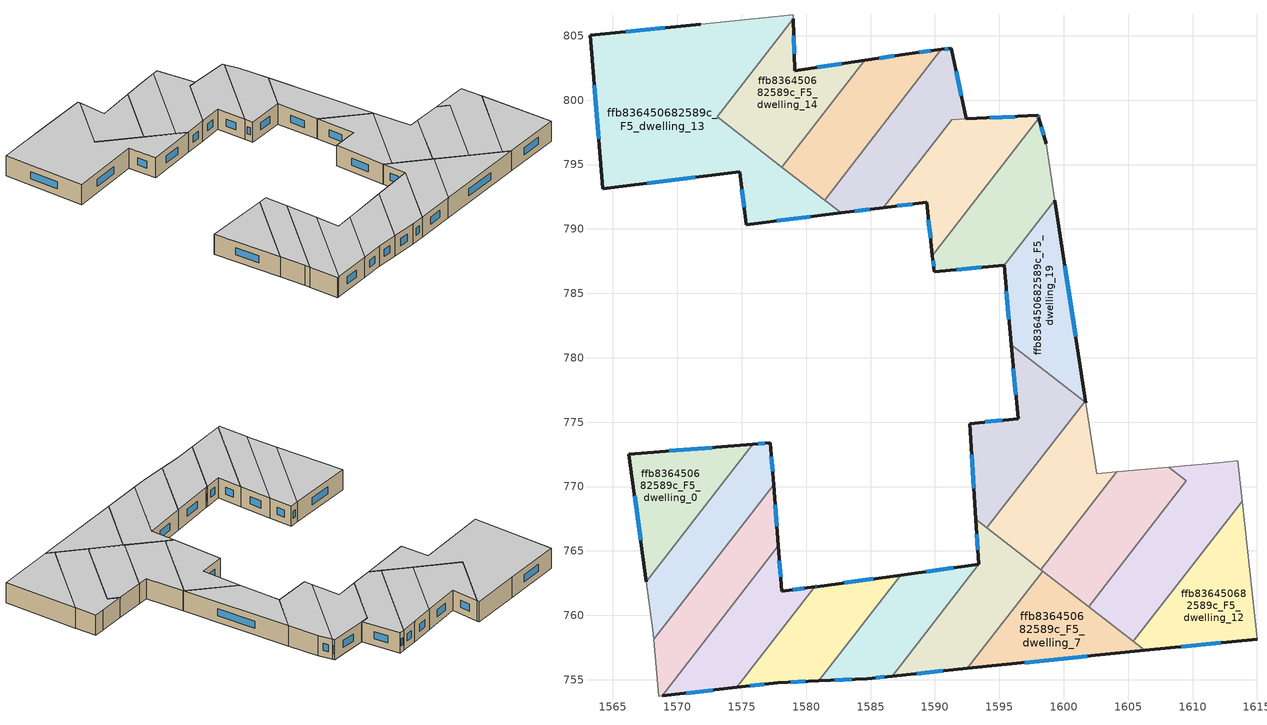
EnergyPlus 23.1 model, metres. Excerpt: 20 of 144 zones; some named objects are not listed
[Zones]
ffb836450682589c_F5_dwelling_0
 floor to ffb836450682589c_F4_dwelling_0 (EU_floor_Construction): 1575.86,773.28 1567.6,762.63 1566.24,772.52 z15
 wall outside (EU_wall_Construction): 1575.86,773.28 1566.24,772.52 1567.6,762.63 z15:18
 wall to ffb836450682589c_F5_dwelling_1 (EU_wall_Construction): 1567.6,762.63 1575.86,773.28 z15:18
 window (EU_Window_Construction): 1566.68,769.31 1567.16,765.85 / 1572.73,773.03 1569.37,772.77 z15.98:17.02
 ceiling to ffb836450682589c_F6_dwelling_0 (EU_floor_Construction): 1567.6,762.63 1575.86,773.28 1566.24,772.52 z18
ffb836450682589c_F5_dwelling_1
 floor to ffb836450682589c_F4_dwelling_1 (EU_floor_Construction): 1577.22,773.38 1577.48,770.12 1568.18,758.14 1568.11,758.88 1567.6,762.63 1575.86,773.28 z15
 wall outside (EU_wall_Construction): 1577.48,770.12 1577.22,773.38 1575.86,773.28 z15:18
 wall to ffb836450682589c_F5_dwelling_2 (EU_wall_Construction): 1568.18,758.14 1577.48,770.12 z15:18
 wall adiabatic (EU_wall_Construction): 1567.6,762.63 1568.11,758.88 1568.18,758.14 z15:18
 window (EU_Window_Construction): 1576.78,773.35 1576.3,773.31 / 1577.39,771.18 1577.31,772.32 z15.98:17.02
 ceiling to ffb836450682589c_F6_dwelling_1 (EU_floor_Construction): 1568.18,758.14 1577.48,770.12 1577.22,773.38 1575.86,773.28 1567.6,762.63 1568.11,758.88 z18
ffb836450682589c_F5_dwelling_10
 floor to ffb836450682589c_F4_dwelling_10 (EU_floor_Construction): 1609.53,770.44 1601.94,760.66 1598.23,763.54 1604.13,771.15 1608.15,771.51 z15
 wall to ffb836450682589c_F5_dwelling_9 (EU_wall_Construction): 1604.13,771.15 1598.23,763.54 z15:18
 wall adiabatic (EU_wall_Construction): 1608.15,771.51 1604.13,771.15 z15:18
 wall to ffb836450682589c_F5_dwelling_11 (EU_wall_Construction): 1601.94,760.66 1609.53,770.44 1608.15,771.51 z15:18
 wall to ffb836450682589c_F5_dwelling_7 (EU_wall_Construction): 1598.36,763.44 1601.94,760.66 z15:18
 wall to ffb836450682589c_F5_dwelling_6 (EU_wall_Construction): 1598.23,763.54 1598.36,763.44 z15:18
 ceiling to ffb836450682589c_F6_dwelling_10 (EU_floor_Construction): 1601.94,760.66 1609.53,770.44 1608.15,771.51 1604.13,771.15 1598.23,763.54 z18
ffb836450682589c_F5_dwelling_11
 floor to ffb836450682589c_F4_dwelling_11 (EU_floor_Construction): 1613.5,772 1613.84,768.88 1605.4,757.99 1601.94,760.66 1609.53,770.44 1608.15,771.51 1612.02,771.86 z15
 wall adiabatic (EU_wall_Construction): 1613.84,768.88 1613.5,772 1612.02,771.86 1608.15,771.51 z15:18
 wall to ffb836450682589c_F5_dwelling_12 (EU_wall_Construction): 1605.4,757.99 1613.84,768.87 z15:18
 wall to ffb836450682589c_F5_dwelling_7 (EU_wall_Construction): 1601.94,760.66 1605.4,757.99 z15:18
 ceiling to ffb836450682589c_F6_dwelling_11 (EU_floor_Construction): 1605.4,757.99 1613.84,768.88 1613.5,772 1612.02,771.86 1608.15,771.51 1609.53,770.44 1601.94,760.66 z18
ffb836450682589c_F5_dwelling_12
 floor to ffb836450682589c_F4_dwelling_12 (EU_floor_Construction): 1613.84,768.87 1615,758.16 1606.3,757.28 1605.4,757.99 z15
 wall outside (EU_wall_Construction): 1606.3,757.28 1615,758.16 z15:18
 wall adiabatic (EU_wall_Construction): 1615,758.16 1613.84,768.87 z15:18
 wall to ffb836450682589c_F5_dwelling_7 (EU_wall_Construction): 1605.4,757.98 1606.3,757.28 z15:18
 window (EU_Window_Construction): 1609.13,757.57 1612.17,757.88 z15.98:17.02
 ceiling to ffb836450682589c_F6_dwelling_12 (EU_floor_Construction): 1615,758.16 1613.84,768.87 1605.4,757.99 1606.3,757.28 z18
ffb836450682589c_F5_dwelling_13
 floor to ffb836450682589c_F4_dwelling_13 (EU_floor_Construction): 1578.99,806.62 1579,806.33 1573.09,798.71 1582.71,791.25 1575.34,790.34 1574.84,794.42 1564.2,793.12 1563.22,805.04 1571.81,805.89 z15
 wall outside (EU_wall_Construction): 1571.81,805.89 1563.22,805.04 1564.2,793.12 1574.84,794.42 1575.34,790.34 1582.71,791.25 z15:18
 wall adiabatic (EU_wall_Construction): 1579,806.33 1578.99,806.62 1571.81,805.89 z15:18
 wall to ffb836450682589c_F5_dwelling_14 (EU_wall_Construction): 1578.12,794.81 1573.09,798.71 1579,806.33 z15:18
 wall to ffb836450682589c_F5_dwelling_15 (EU_wall_Construction): 1581.43,792.24 1578.12,794.81 z15:18
 wall to ffb836450682589c_F5_dwelling_16 (EU_wall_Construction): 1582.71,791.25 1581.43,792.24 z15:18
 window (EU_Window_Construction): 1569.02,805.62 1566.02,805.32 / 1577.74,790.64 1580.32,790.95 / 1575.01,793.1 1575.18,791.67 / 1567.66,793.55 1571.38,794 / 1563.54,801.17 1563.89,797 z15.98:17.02
 ceiling to ffb836450682589c_F6_dwelling_13 (EU_floor_Construction): 1582.71,791.25 1573.09,798.71 1579,806.33 1578.99,806.62 1571.81,805.89 1563.22,805.04 1564.2,793.12 1574.84,794.42 1575.34,790.34 z18
ffb836450682589c_F5_dwelling_14
 floor to ffb836450682589c_F4_dwelling_14 (EU_floor_Construction): 1584.55,803.09 1578.12,794.81 1573.09,798.71 1579,806.33 1579.1,802.28 z15
 wall outside (EU_wall_Construction): 1584.55,803.09 1579.1,802.28 1579,806.33 z15:18
 wall to ffb836450682589c_F5_dwelling_15 (EU_wall_Construction): 1578.12,794.81 1584.55,803.09 z15:18
 window (EU_Window_Construction): 1582.78,802.83 1580.88,802.55 / 1579.07,803.6 1579.03,805.01 z15.98:17.02
 ceiling to ffb836450682589c_F6_dwelling_14 (EU_floor_Construction): 1578.12,794.81 1584.55,803.09 1579.1,802.28 1579,806.33 1573.09,798.71 z18
ffb836450682589c_F5_dwelling_15
 floor to ffb836450682589c_F4_dwelling_15 (EU_floor_Construction): 1590.5,803.93 1581.43,792.24 1578.12,794.81 1584.55,803.09 1587.96,803.6 z15
 wall outside (EU_wall_Construction): 1590.5,803.93 1587.96,803.6 1584.55,803.09 z15:18
 wall to ffb836450682589c_F5_dwelling_16 (EU_wall_Construction): 1581.43,792.24 1590.5,803.93 z15:18
 window (EU_Window_Construction): 1589.67,803.82 1588.79,803.71 / 1586.85,803.44 1585.66,803.26 z15.98:17.02
 ceiling to ffb836450682589c_F6_dwelling_15 (EU_floor_Construction): 1581.43,792.24 1590.5,803.93 1587.96,803.6 1584.55,803.09 1578.12,794.81 z18
ffb836450682589c_F5_dwelling_16
 floor to ffb836450682589c_F4_dwelling_16 (EU_floor_Construction): 1591.28,804.03 1592.41,798.54 1591.29,798.49 1585.99,791.65 1582.71,791.25 1581.43,792.24 1590.5,803.93 z15
 wall outside (EU_wall_Construction): 1592.41,798.54 1591.28,804.03 1590.5,803.93 / 1582.71,791.25 1585.99,791.65 z15:18
 wall to ffb836450682589c_F5_dwelling_17 (EU_wall_Construction): 1585.99,791.65 1591.29,798.49 1592.41,798.54 z15:18
 window (EU_Window_Construction): 1592.05,800.33 1591.65,802.25 / 1583.78,791.38 1584.92,791.52 / 1591.03,804 1590.75,803.96 z15.98:17.02
 ceiling to ffb836450682589c_F6_dwelling_16 (EU_floor_Construction): 1585.99,791.65 1591.29,798.49 1592.41,798.54 1591.28,804.03 1590.5,803.93 1581.43,792.24 1582.71,791.25 z18
ffb836450682589c_F5_dwelling_17
 floor to ffb836450682589c_F4_dwelling_17 (EU_floor_Construction): 1598.01,798.81 1598.08,798.59 1589.81,787.93 1589.35,792.06 1585.99,791.65 1591.29,798.49 z15
 wall outside (EU_wall_Construction): 1585.99,791.65 1589.35,792.06 1589.81,787.93 / 1598.08,798.59 1598.01,798.81 1592.42,798.54 z15:18
 wall to ffb836450682589c_F5_dwelling_18 (EU_wall_Construction): 1589.81,787.93 1598.08,798.59 z15:18
 window (EU_Window_Construction): 1589.5,790.72 1589.66,789.27 / 1587.08,791.78 1588.26,791.93 / 1596.19,798.73 1594.24,798.63 / 1598.06,798.66 1598.03,798.74 z15.98:17.02
 ceiling to ffb836450682589c_F6_dwelling_17 (EU_floor_Construction): 1589.81,787.93 1598.08,798.59 1598.01,798.81 1591.29,798.49 1585.99,791.65 1589.35,792.06 z18
ffb836450682589c_F5_dwelling_18
 floor to ffb836450682589c_F4_dwelling_18 (EU_floor_Construction): 1598.08,798.59 1598.63,796.62 1599.3,792.24 1595.36,787.16 1589.94,786.68 1589.81,787.93 z15
 wall outside (EU_wall_Construction): 1598.63,796.62 1598.08,798.59 / 1589.81,787.93 1589.94,786.68 1595.36,787.16 z15:18
 wall adiabatic (EU_wall_Construction): 1599.3,792.24 1598.63,796.62 z15:18
 wall to ffb836450682589c_F5_dwelling_19 (EU_wall_Construction): 1595.36,787.16 1599.3,792.24 z15:18
 window (EU_Window_Construction): 1598.45,797.26 1598.26,797.95 / 1591.71,786.84 1593.6,787.01 / 1589.85,787.52 1589.9,787.09 z15.98:17.02
 ceiling to ffb836450682589c_F6_dwelling_18 (EU_floor_Construction): 1595.36,787.16 1599.3,792.24 1598.63,796.62 1598.08,798.59 1589.81,787.93 1589.94,786.68 z18
ffb836450682589c_F5_dwelling_19
 floor to ffb836450682589c_F4_dwelling_19 (EU_floor_Construction): 1599.3,792.24 1601.71,776.51 1595.93,780.99 1595.36,787.16 z15
 wall outside (EU_wall_Construction): 1601.71,776.51 1599.3,792.24 / 1595.36,787.16 1595.93,780.99 z15:18
 wall to ffb836450682589c_F5_dwelling_8 (EU_wall_Construction): 1595.93,780.99 1601.63,776.57 z15:18
 wall to ffb836450682589c_F5_dwelling_9 (EU_wall_Construction): 1601.63,776.57 1601.71,776.51 z15:18
 window (EU_Window_Construction): 1600.93,781.62 1600.09,787.12 / 1595.55,785.16 1595.75,783 z15.98:17.02
 ceiling to ffb836450682589c_F6_dwelling_19 (EU_floor_Construction): 1601.71,776.51 1599.3,792.24 1595.36,787.16 1595.93,780.99 z18
ffb836450682589c_F5_dwelling_2
 floor to ffb836450682589c_F4_dwelling_2 (EU_floor_Construction): 1577.48,770.12 1577.84,765.39 1568.82,753.76 1568.57,753.73 1568.18,758.14 z15
 wall outside (EU_wall_Construction): 1577.84,765.39 1577.48,770.12 z15:18
 wall adiabatic (EU_wall_Construction): 1568.18,758.14 1568.57,753.73 1568.82,753.76 z15:18
 wall to ffb836450682589c_F5_dwelling_3 (EU_wall_Construction): 1568.82,753.76 1577.84,765.39 z15:18
 window (EU_Window_Construction): 1577.72,766.93 1577.59,768.59 z15.98:17.02
 ceiling to ffb836450682589c_F6_dwelling_2 (EU_floor_Construction): 1568.82,753.76 1577.84,765.39 1577.48,770.12 1568.18,758.14 1568.57,753.73 z18
ffb836450682589c_F5_dwelling_3
 floor to ffb836450682589c_F4_dwelling_3 (EU_floor_Construction): 1577.84,765.39 1578.11,761.87 1580.69,762.22 1574.63,754.42 1568.82,753.76 z15
 wall outside (EU_wall_Construction): 1580.69,762.22 1578.11,761.87 1577.84,765.39 / 1568.82,753.76 1574.63,754.42 z15:18
 wall to ffb836450682589c_F5_dwelling_4 (EU_wall_Construction): 1574.63,754.42 1580.69,762.22 z15:18
 window (EU_Window_Construction): 1578.03,763.02 1577.93,764.25 / 1579.85,762.11 1578.95,761.99 / 1570.71,753.97 1572.74,754.2 z15.98:17.02
 ceiling to ffb836450682589c_F6_dwelling_3 (EU_floor_Construction): 1574.63,754.42 1580.69,762.22 1578.11,761.87 1577.84,765.39 1568.82,753.76 z18
ffb836450682589c_F5_dwelling_4
 floor to ffb836450682589c_F4_dwelling_4 (EU_floor_Construction): 1587.34,763.13 1580.97,754.92 1577.78,754.78 1574.63,754.42 1580.69,762.22 1580.83,762.24 z15
 wall outside (EU_wall_Construction): 1587.34,763.13 1580.83,762.24 1580.69,762.22 / 1574.63,754.42 1577.78,754.78 1580.97,754.92 z15:18
 wall to ffb836450682589c_F5_dwelling_5 (EU_wall_Construction): 1580.97,754.92 1587.34,763.13 z15:18
 window (EU_Window_Construction): 1580.78,762.24 1580.73,762.23 / 1585.22,762.84 1582.95,762.53 / 1578.82,754.82 1579.94,754.87 / 1575.66,754.53 1576.76,754.66 z15.98:17.02
 ceiling to ffb836450682589c_F6_dwelling_4 (EU_floor_Construction): 1580.97,754.92 1587.34,763.13 1580.83,762.24 1580.69,762.22 1574.63,754.42 1577.78,754.78 z18
ffb836450682589c_F5_dwelling_5
 floor to ffb836450682589c_F4_dwelling_5 (EU_floor_Construction): 1593.41,763.95 1586.69,755.29 1584.76,755.09 1580.97,754.92 1587.34,763.13 z15
 wall outside (EU_wall_Construction): 1580.97,754.92 1584.76,755.09 1586.69,755.29 / 1593.41,763.95 1587.34,763.13 z15:18
 wall to ffb836450682589c_F5_dwelling_6 (EU_wall_Construction): 1586.69,755.29 1593.41,763.95 z15:18
 window (EU_Window_Construction): 1585.39,755.16 1586.07,755.23 / 1582.21,754.98 1583.53,755.04 / 1591.44,763.69 1589.32,763.4 z15.98:17.02
 ceiling to ffb836450682589c_F6_dwelling_5 (EU_floor_Construction): 1586.69,755.29 1593.41,763.95 1587.34,763.13 1580.97,754.92 1584.76,755.09 z18
ffb836450682589c_F5_dwelling_6
 floor to ffb836450682589c_F4_dwelling_6 (EU_floor_Construction): 1598.36,763.44 1592.49,755.88 1586.69,755.29 1593.41,763.95 1593.18,767.46 z15
 wall outside (EU_wall_Construction): 1593.18,767.46 1593.41,763.95 / 1586.69,755.29 1592.49,755.88 z15:18
 wall to ffb836450682589c_F5_dwelling_7 (EU_wall_Construction): 1592.49,755.88 1598.36,763.44 z15:18
 wall to ffb836450682589c_F5_dwelling_9 (EU_wall_Construction): 1598.23,763.54 1594.04,766.79 z15:18
 wall to ffb836450682589c_F5_dwelling_8 (EU_wall_Construction): 1594.04,766.79 1593.18,767.46 z15:18
 window (EU_Window_Construction): 1593.26,766.32 1593.34,765.09 / 1588.58,755.48 1590.61,755.69 z15.98:17.02
 ceiling to ffb836450682589c_F6_dwelling_6 (EU_floor_Construction): 1592.49,755.88 1598.36,763.44 1593.18,767.46 1593.41,763.95 1586.69,755.29 z18
ffb836450682589c_F5_dwelling_7
 floor to ffb836450682589c_F4_dwelling_7 (EU_floor_Construction): 1606.3,757.28 1592.49,755.88 1598.36,763.44 z15
 wall outside (EU_wall_Construction): 1592.49,755.88 1606.3,757.28 z15:18
 window (EU_Window_Construction): 1596.98,756.33 1601.81,756.83 z15.98:17.02
 ceiling to ffb836450682589c_F6_dwelling_7 (EU_floor_Construction): 1606.3,757.28 1598.36,763.44 1592.49,755.88 z18
ffb836450682589c_F5_dwelling_8
 floor to ffb836450682589c_F4_dwelling_8 (EU_floor_Construction): 1601.63,776.57 1594.04,766.79 1593.18,767.46 1592.69,774.89 1596.45,775.28 1595.93,780.99 z15
 wall outside (EU_wall_Construction): 1595.93,780.99 1596.45,775.28 1592.69,774.89 1593.18,767.46 z15:18
 wall to ffb836450682589c_F5_dwelling_9 (EU_wall_Construction): 1594.04,766.79 1601.63,776.57 z15:18
 window (EU_Window_Construction): 1592.85,772.48 1593.02,769.88 / 1595.23,775.16 1593.92,775.02 / 1596.1,779.14 1596.28,777.14 z15.98:17.02
 ceiling to ffb836450682589c_F6_dwelling_8 (EU_floor_Construction): 1594.04,766.79 1601.63,776.57 1595.93,780.99 1596.45,775.28 1592.69,774.89 1593.18,767.46 z18
ffb836450682589c_F5_dwelling_9
 floor to ffb836450682589c_F4_dwelling_9 (EU_floor_Construction): 1601.71,776.51 1602.55,771 1604.13,771.15 1598.23,763.54 1594.04,766.79 1601.63,776.57 z15
 wall adiabatic (EU_wall_Construction): 1604.13,771.15 1602.55,771 1601.71,776.51 z15:18
 ceiling to ffb836450682589c_F6_dwelling_9 (EU_floor_Construction): 1598.23,763.54 1604.13,771.15 1602.55,771 1601.71,776.51 1601.63,776.57 1594.04,766.79 z18
[Building]
EU S2 Campaign: North Axis=0; Terrain=City; Solar Distribution=FullExterior
[Site:Location]
Bologna: Latitude=44.5; Longitude=11.25; Time Zone=1; Elevation=37
[SizingPeriod:WeatherFileDays]
AnnualSizingPeriod: Begin Month=1; Begin Day of Month=1; End Month=12; End Day of Month=31; Day of Week for Start Day=Monday; Use Weather File Daylight Saving Period=No; Use Weather File Rain and Snow Indicators=No
[MATERIAL]
EU_InternalMass_Material: Roughness=MediumRough; Thickness=0.1; Conductivity=1; Density=1800; Specific Heat=900; Thermal Absorptance=0.9; Solar Absorptance=0.7; Visible Absorptance=0.7
[MATERIAL:NOMASS] Roughness=MediumRough; Thermal Absorptance=0.9; Solar Absorptance=0.7; Visible Absorptance=0.7
Name | Thermal Resistance
EU_wall_NoMass | 0.905828
EU_floor_NoMass | 0.67114
[WINDOWMATERIAL:SIMPLEGLAZINGSYSTEM]
EU_Window_SimpleGlazing: UFactor=4.52486; Solar Heat Gain Coefficient=0.85; Visible Transmittance=0.85
[CONSTRUCTION]
EU_wall_Construction: EU_wall_NoMass
EU_floor_Construction: EU_floor_NoMass
EU_Window_Construction: EU_Window_SimpleGlazing
EU_InternalMass_Construction: EU_InternalMass_Material
[ZONE] Type=1; Multiplier=1; Ceiling Height=autocalculate; Floor Area=autocalculate; Part of Total Floor Area=Yes
Name | Volume
ffb836450682589c_F5_dwelling_0 | 144.316
ffb836450682589c_F5_dwelling_1 | 144.327
ffb836450682589c_F5_dwelling_10 | 162.198
ffb836450682589c_F5_dwelling_11 | 200.366
ffb836450682589c_F5_dwelling_12 | 165.053
ffb836450682589c_F5_dwelling_13 | 502.5
ffb836450682589c_F5_dwelling_14 | 159.073
ffb836450682589c_F5_dwelling_15 | 159.052
ffb836450682589c_F5_dwelling_16 | 160.929
ffb836450682589c_F5_dwelling_17 | 157.214
ffb836450682589c_F5_dwelling_18 | 157.042
ffb836450682589c_F5_dwelling_19 | 161.043
ffb836450682589c_F5_dwelling_2 | 144.694
ffb836450682589c_F5_dwelling_3 | 140.954
ffb836450682589c_F5_dwelling_4 | 141.899
ffb836450682589c_F5_dwelling_5 | 138.124
ffb836450682589c_F5_dwelling_6 | 155.904
ffb836450682589c_F5_dwelling_7 | 144.306
ffb836450682589c_F5_dwelling_8 | 162.213
ffb836450682589c_F5_dwelling_9 | 162.219
[INTERNALMASS] Construction=EU_InternalMass_Construction
Name | Zone or ZoneList | Surface Area
ffb836450682589c_F5_dwelling_0_EU_InternalMass | ffb836450682589c_F5_dwelling_0 | 48.1052
ffb836450682589c_F5_dwelling_1_EU_InternalMass | ffb836450682589c_F5_dwelling_1 | 48.1088
ffb836450682589c_F5_dwelling_2_EU_InternalMass | ffb836450682589c_F5_dwelling_2 | 48.2346
ffb836450682589c_F5_dwelling_3_EU_InternalMass | ffb836450682589c_F5_dwelling_3 | 46.9844
ffb836450682589c_F5_dwelling_4_EU_InternalMass | ffb836450682589c_F5_dwelling_4 | 47.3015
ffb836450682589c_F5_dwelling_5_EU_InternalMass | ffb836450682589c_F5_dwelling_5 | 46.0358
ffb836450682589c_F5_dwelling_6_EU_InternalMass | ffb836450682589c_F5_dwelling_6 | 51.9673
ffb836450682589c_F5_dwelling_7_EU_InternalMass | ffb836450682589c_F5_dwelling_7 | 48.1022
ffb836450682589c_F5_dwelling_8_EU_InternalMass | ffb836450682589c_F5_dwelling_8 | 54.0716
ffb836450682589c_F5_dwelling_9_EU_InternalMass | ffb836450682589c_F5_dwelling_9 | 54.073
ffb836450682589c_F5_dwelling_10_EU_InternalMass | ffb836450682589c_F5_dwelling_10 | 54.0661
ffb836450682589c_F5_dwelling_11_EU_InternalMass | ffb836450682589c_F5_dwelling_11 | 66.8147
ffb836450682589c_F5_dwelling_12_EU_InternalMass | ffb836450682589c_F5_dwelling_12 | 55.0205
ffb836450682589c_F5_dwelling_13_EU_InternalMass | ffb836450682589c_F5_dwelling_13 | 167.503
ffb836450682589c_F5_dwelling_14_EU_InternalMass | ffb836450682589c_F5_dwelling_14 | 53.0238
ffb836450682589c_F5_dwelling_15_EU_InternalMass | ffb836450682589c_F5_dwelling_15 | 53.0172
ffb836450682589c_F5_dwelling_16_EU_InternalMass | ffb836450682589c_F5_dwelling_16 | 53.644
ffb836450682589c_F5_dwelling_17_EU_InternalMass | ffb836450682589c_F5_dwelling_17 | 52.4031
ffb836450682589c_F5_dwelling_18_EU_InternalMass | ffb836450682589c_F5_dwelling_18 | 52.3512
ffb836450682589c_F5_dwelling_19_EU_InternalMass | ffb836450682589c_F5_dwelling_19 | 53.681
[OTHEREQUIPMENT] Fuel Type=Electricity; Design Level Calculation Method=Watts/Area; Power per Zone Floor Area=1; Fraction Latent=0; Fraction Radiant=0; Fraction Lost=0; Carbon Dioxide Generation Rate=0; EndUse Subcategory=EU_Step8_InternalGains
Name | Zone or ZoneList or Space or SpaceList | Schedule
EU_Step8_InternalGain_ffb836450682589c_F5_dwelling_0_f000 | ffb836450682589c_F5_dwelling_0 | EU_Step8_GainSchedule_ffb836450682589c_F5_dwelling_0_f000
EU_Step8_InternalGain_ffb836450682589c_F5_dwelling_1_f000 | ffb836450682589c_F5_dwelling_1 | EU_Step8_GainSchedule_ffb836450682589c_F5_dwelling_1_f000
EU_Step8_InternalGain_ffb836450682589c_F5_dwelling_2_f000 | ffb836450682589c_F5_dwelling_2 | EU_Step8_GainSchedule_ffb836450682589c_F5_dwelling_2_f000
EU_Step8_InternalGain_ffb836450682589c_F5_dwelling_3_f000 | ffb836450682589c_F5_dwelling_3 | EU_Step8_GainSchedule_ffb836450682589c_F5_dwelling_3_f000
EU_Step8_InternalGain_ffb836450682589c_F5_dwelling_4_f000 | ffb836450682589c_F5_dwelling_4 | EU_Step8_GainSchedule_ffb836450682589c_F5_dwelling_4_f000
EU_Step8_InternalGain_ffb836450682589c_F5_dwelling_5_f000 | ffb836450682589c_F5_dwelling_5 | EU_Step8_GainSchedule_ffb836450682589c_F5_dwelling_5_f000
EU_Step8_InternalGain_ffb836450682589c_F5_dwelling_6_f000 | ffb836450682589c_F5_dwelling_6 | EU_Step8_GainSchedule_ffb836450682589c_F5_dwelling_6_f000
EU_Step8_InternalGain_ffb836450682589c_F5_dwelling_7_f000 | ffb836450682589c_F5_dwelling_7 | EU_Step8_GainSchedule_ffb836450682589c_F5_dwelling_7_f000
EU_Step8_InternalGain_ffb836450682589c_F5_dwelling_8_f000 | ffb836450682589c_F5_dwelling_8 | EU_Step8_GainSchedule_ffb836450682589c_F5_dwelling_8_f000
EU_Step8_InternalGain_ffb836450682589c_F5_dwelling_9_f000 | ffb836450682589c_F5_dwelling_9 | EU_Step8_GainSchedule_ffb836450682589c_F5_dwelling_9_f000
EU_Step8_InternalGain_ffb836450682589c_F5_dwelling_10_f000 | ffb836450682589c_F5_dwelling_10 | EU_Step8_GainSchedule_ffb836450682589c_F5_dwelling_10_f000
EU_Step8_InternalGain_ffb836450682589c_F5_dwelling_11_f000 | ffb836450682589c_F5_dwelling_11 | EU_Step8_GainSchedule_ffb836450682589c_F5_dwelling_11_f000
EU_Step8_InternalGain_ffb836450682589c_F5_dwelling_12_f000 | ffb836450682589c_F5_dwelling_12 | EU_Step8_GainSchedule_ffb836450682589c_F5_dwelling_12_f000
EU_Step8_InternalGain_ffb836450682589c_F5_dwelling_13_f000 | ffb836450682589c_F5_dwelling_13 | EU_Step8_GainSchedule_ffb836450682589c_F5_dwelling_13_f000
EU_Step8_InternalGain_ffb836450682589c_F5_dwelling_14_f000 | ffb836450682589c_F5_dwelling_14 | EU_Step8_GainSchedule_ffb836450682589c_F5_dwelling_14_f000
EU_Step8_InternalGain_ffb836450682589c_F5_dwelling_15_f000 | ffb836450682589c_F5_dwelling_15 | EU_Step8_GainSchedule_ffb836450682589c_F5_dwelling_15_f000
EU_Step8_InternalGain_ffb836450682589c_F5_dwelling_16_f000 | ffb836450682589c_F5_dwelling_16 | EU_Step8_GainSchedule_ffb836450682589c_F5_dwelling_16_f000
EU_Step8_InternalGain_ffb836450682589c_F5_dwelling_17_f000 | ffb836450682589c_F5_dwelling_17 | EU_Step8_GainSchedule_ffb836450682589c_F5_dwelling_17_f000
EU_Step8_InternalGain_ffb836450682589c_F5_dwelling_18_f000 | ffb836450682589c_F5_dwelling_18 | EU_Step8_GainSchedule_ffb836450682589c_F5_dwelling_18_f000
EU_Step8_InternalGain_ffb836450682589c_F5_dwelling_19_f000 | ffb836450682589c_F5_dwelling_19 | EU_Step8_GainSchedule_ffb836450682589c_F5_dwelling_19_f000
[ZONEVENTILATION:DESIGNFLOWRATE] Schedule=EU_AlwaysOn; Design Flow Rate Calculation Method=AirChanges/Hour; Air Changes per Hour=0.73129; Ventilation Type=Natural; Fan Pressure Rise=0; Fan Total Efficiency=1; Constant Term Coefficient=1; Temperature Term Coefficient=0; Velocity Term Coefficient=0; Velocity Squared Term Coefficient=0; Minimum Indoor Temperature=-100; Maximum Indoor Temperature=100; Delta Temperature=-100; Minimum Outdoor Temperature=-100; Maximum Outdoor Temperature=100; Maximum Wind Speed=40
Name | Zone or ZoneList or Space or SpaceList
EU_ConstantAir_ffb836450682589c_F5_dwelling_0 | ffb836450682589c_F5_dwelling_0
EU_ConstantAir_ffb836450682589c_F5_dwelling_1 | ffb836450682589c_F5_dwelling_1
EU_ConstantAir_ffb836450682589c_F5_dwelling_2 | ffb836450682589c_F5_dwelling_2
EU_ConstantAir_ffb836450682589c_F5_dwelling_3 | ffb836450682589c_F5_dwelling_3
EU_ConstantAir_ffb836450682589c_F5_dwelling_4 | ffb836450682589c_F5_dwelling_4
EU_ConstantAir_ffb836450682589c_F5_dwelling_5 | ffb836450682589c_F5_dwelling_5
EU_ConstantAir_ffb836450682589c_F5_dwelling_6 | ffb836450682589c_F5_dwelling_6
EU_ConstantAir_ffb836450682589c_F5_dwelling_7 | ffb836450682589c_F5_dwelling_7
EU_ConstantAir_ffb836450682589c_F5_dwelling_8 | ffb836450682589c_F5_dwelling_8
EU_ConstantAir_ffb836450682589c_F5_dwelling_9 | ffb836450682589c_F5_dwelling_9
EU_ConstantAir_ffb836450682589c_F5_dwelling_10 | ffb836450682589c_F5_dwelling_10
EU_ConstantAir_ffb836450682589c_F5_dwelling_11 | ffb836450682589c_F5_dwelling_11
EU_ConstantAir_ffb836450682589c_F5_dwelling_12 | ffb836450682589c_F5_dwelling_12
EU_ConstantAir_ffb836450682589c_F5_dwelling_13 | ffb836450682589c_F5_dwelling_13
EU_ConstantAir_ffb836450682589c_F5_dwelling_14 | ffb836450682589c_F5_dwelling_14
EU_ConstantAir_ffb836450682589c_F5_dwelling_15 | ffb836450682589c_F5_dwelling_15
EU_ConstantAir_ffb836450682589c_F5_dwelling_16 | ffb836450682589c_F5_dwelling_16
EU_ConstantAir_ffb836450682589c_F5_dwelling_17 | ffb836450682589c_F5_dwelling_17
EU_ConstantAir_ffb836450682589c_F5_dwelling_18 | ffb836450682589c_F5_dwelling_18
EU_ConstantAir_ffb836450682589c_F5_dwelling_19 | ffb836450682589c_F5_dwelling_19
[HVACTEMPLATE:ZONE:IDEALLOADSAIRSYSTEM] System Availability Schedule=EU_AlwaysOn; Maximum Heating Supply Air Temperature=50; Minimum Cooling Supply Air Temperature=13; Maximum Heating Supply Air Humidity Ratio=0.0156; Minimum Cooling Supply Air Humidity Ratio=0.0077; Heating Limit=NoLimit; Cooling Limit=NoLimit; Heating Availability Schedule=EU_AlwaysOn; Cooling Availability Schedule=EU_CoolingOff; Dehumidification Control Type=ConstantSensibleHeatRatio; Cooling Sensible Heat Ratio=0.7; Dehumidification Setpoint=60; Humidification Control Type=None; Humidification Setpoint=30; Outdoor Air Method=None; Outdoor Air Flow Rate per Person=0.00944; Outdoor Air Flow Rate per Zone Floor Area=0; Outdoor Air Flow Rate per Zone=0; Demand Controlled Ventilation Type=None; Outdoor Air Economizer Type=NoEconomizer; Heat Recovery Type=None; Sensible Heat Recovery Effectiveness=0.7; Latent Heat Recovery Effectiveness=0.65
Name | Template Thermostat
ffb836450682589c_F5_dwelling_0 | EU_HeatOnly_ffb836450682589c_F5_dwelling_0
ffb836450682589c_F5_dwelling_1 | EU_HeatOnly_ffb836450682589c_F5_dwelling_1
ffb836450682589c_F5_dwelling_2 | EU_HeatOnly_ffb836450682589c_F5_dwelling_2
ffb836450682589c_F5_dwelling_3 | EU_HeatOnly_ffb836450682589c_F5_dwelling_3
ffb836450682589c_F5_dwelling_4 | EU_HeatOnly_ffb836450682589c_F5_dwelling_4
ffb836450682589c_F5_dwelling_5 | EU_HeatOnly_ffb836450682589c_F5_dwelling_5
ffb836450682589c_F5_dwelling_6 | EU_HeatOnly_ffb836450682589c_F5_dwelling_6
ffb836450682589c_F5_dwelling_7 | EU_HeatOnly_ffb836450682589c_F5_dwelling_7
ffb836450682589c_F5_dwelling_8 | EU_HeatOnly_ffb836450682589c_F5_dwelling_8
ffb836450682589c_F5_dwelling_9 | EU_HeatOnly_ffb836450682589c_F5_dwelling_9
ffb836450682589c_F5_dwelling_10 | EU_HeatOnly_ffb836450682589c_F5_dwelling_10
ffb836450682589c_F5_dwelling_11 | EU_HeatOnly_ffb836450682589c_F5_dwelling_11
ffb836450682589c_F5_dwelling_12 | EU_HeatOnly_ffb836450682589c_F5_dwelling_12
ffb836450682589c_F5_dwelling_13 | EU_HeatOnly_ffb836450682589c_F5_dwelling_13
ffb836450682589c_F5_dwelling_14 | EU_HeatOnly_ffb836450682589c_F5_dwelling_14
ffb836450682589c_F5_dwelling_15 | EU_HeatOnly_ffb836450682589c_F5_dwelling_15
ffb836450682589c_F5_dwelling_16 | EU_HeatOnly_ffb836450682589c_F5_dwelling_16
ffb836450682589c_F5_dwelling_17 | EU_HeatOnly_ffb836450682589c_F5_dwelling_17
ffb836450682589c_F5_dwelling_18 | EU_HeatOnly_ffb836450682589c_F5_dwelling_18
ffb836450682589c_F5_dwelling_19 | EU_HeatOnly_ffb836450682589c_F5_dwelling_19
[SIZING:ZONE] Zone Cooling Design Supply Air Temperature Input Method=SupplyAirTemperature; Zone Cooling Design Supply Air Temperature=13; Zone Heating Design Supply Air Temperature Input Method=SupplyAirTemperature; Zone Heating Design Supply Air Temperature=50; Zone Cooling Design Supply Air Humidity Ratio=0.008; Zone Heating Design Supply Air Humidity Ratio=0.008; Cooling Design Air Flow Method=DesignDay; Cooling Design Air Flow Rate=0; Cooling Minimum Air Flow per Zone Floor Area=0.000762; Cooling Minimum Air Flow=0; Cooling Minimum Air Flow Fraction=0.2; Heating Design Air Flow Method=DesignDay; Heating Design Air Flow Rate=0; Heating Maximum Air Flow per Zone Floor Area=0.002032; Heating Maximum Air Flow=0.141576; Heating Maximum Air Flow Fraction=0.3; Account for Dedicated Outdoor Air System=No; Dedicated Outdoor Air System Control Strategy=NeutralSupplyAir; Dedicated Outdoor Air Low Setpoint Temperature for Design=autosize; Dedicated Outdoor Air High Setpoint Temperature for Design=autosize; Zone Load Sizing Method=Sensible Load Only No Latent Load; Zone Latent Cooling Design Supply Air Humidity Ratio Input Method=HumidityRatioDifference; Zone Cooling Design Supply Air Humidity Ratio Difference=0.005; Zone Latent Heating Design Supply Air Humidity Ratio Input Method=HumidityRatioDifference; Zone Humidification Design Supply Air Humidity Ratio Difference=0.005
ffb836450682589c_F5_dwelling_0; ffb836450682589c_F5_dwelling_1; ffb836450682589c_F5_dwelling_2; ffb836450682589c_F5_dwelling_3; ffb836450682589c_F5_dwelling_4; ffb836450682589c_F5_dwelling_5; ffb836450682589c_F5_dwelling_6; ffb836450682589c_F5_dwelling_7; ffb836450682589c_F5_dwelling_8; ffb836450682589c_F5_dwelling_9; ffb836450682589c_F5_dwelling_10; ffb836450682589c_F5_dwelling_11; ffb836450682589c_F5_dwelling_12; ffb836450682589c_F5_dwelling_13; ffb836450682589c_F5_dwelling_14; ffb836450682589c_F5_dwelling_15; ffb836450682589c_F5_dwelling_16; ffb836450682589c_F5_dwelling_17; ffb836450682589c_F5_dwelling_18; ffb836450682589c_F5_dwelling_19
[SCHEDULE:CONSTANT]
Name | Hourly Value
EU_AlwaysOn | 1
EU_CoolingOff | 0
[SCHEDULE:FILE] Column Number=1; Rows to Skip at Top=0; Number of Hours of Data=8760; Column Separator=Comma; Interpolate to Timestep=No; Minutes per Item=60; Adjust Schedule for Daylight Savings=Yes
Name | File
EU_Step8_GainSchedule_ffb836450682589c_F5_dwelling_0_f000 | ../../schedules/ffb836450682589c/ffb836450682589c_F5_dwelling_0_f000_gain.csv
EU_Step8_GainSchedule_ffb836450682589c_F5_dwelling_1_f000 | ../../schedules/ffb836450682589c/ffb836450682589c_F5_dwelling_1_f000_gain.csv
EU_Step8_GainSchedule_ffb836450682589c_F5_dwelling_2_f000 | ../../schedules/ffb836450682589c/ffb836450682589c_F5_dwelling_2_f000_gain.csv
EU_Step8_GainSchedule_ffb836450682589c_F5_dwelling_3_f000 | ../../schedules/ffb836450682589c/ffb836450682589c_F5_dwelling_3_f000_gain.csv
EU_Step8_GainSchedule_ffb836450682589c_F5_dwelling_4_f000 | ../../schedules/ffb836450682589c/ffb836450682589c_F5_dwelling_4_f000_gain.csv
EU_Step8_GainSchedule_ffb836450682589c_F5_dwelling_5_f000 | ../../schedules/ffb836450682589c/ffb836450682589c_F5_dwelling_5_f000_gain.csv
EU_Step8_GainSchedule_ffb836450682589c_F5_dwelling_6_f000 | ../../schedules/ffb836450682589c/ffb836450682589c_F5_dwelling_6_f000_gain.csv
EU_Step8_GainSchedule_ffb836450682589c_F5_dwelling_7_f000 | ../../schedules/ffb836450682589c/ffb836450682589c_F5_dwelling_7_f000_gain.csv
EU_Step8_GainSchedule_ffb836450682589c_F5_dwelling_8_f000 | ../../schedules/ffb836450682589c/ffb836450682589c_F5_dwelling_8_f000_gain.csv
EU_Step8_GainSchedule_ffb836450682589c_F5_dwelling_9_f000 | ../../schedules/ffb836450682589c/ffb836450682589c_F5_dwelling_9_f000_gain.csv
EU_Step8_GainSchedule_ffb836450682589c_F5_dwelling_10_f000 | ../../schedules/ffb836450682589c/ffb836450682589c_F5_dwelling_10_f000_gain.csv
EU_Step8_GainSchedule_ffb836450682589c_F5_dwelling_11_f000 | ../../schedules/ffb836450682589c/ffb836450682589c_F5_dwelling_11_f000_gain.csv
EU_Step8_GainSchedule_ffb836450682589c_F5_dwelling_12_f000 | ../../schedules/ffb836450682589c/ffb836450682589c_F5_dwelling_12_f000_gain.csv
EU_Step8_GainSchedule_ffb836450682589c_F5_dwelling_13_f000 | ../../schedules/ffb836450682589c/ffb836450682589c_F5_dwelling_13_f000_gain.csv
EU_Step8_GainSchedule_ffb836450682589c_F5_dwelling_14_f000 | ../../schedules/ffb836450682589c/ffb836450682589c_F5_dwelling_14_f000_gain.csv
EU_Step8_GainSchedule_ffb836450682589c_F5_dwelling_15_f000 | ../../schedules/ffb836450682589c/ffb836450682589c_F5_dwelling_15_f000_gain.csv
EU_Step8_GainSchedule_ffb836450682589c_F5_dwelling_16_f000 | ../../schedules/ffb836450682589c/ffb836450682589c_F5_dwelling_16_f000_gain.csv
EU_Step8_GainSchedule_ffb836450682589c_F5_dwelling_17_f000 | ../../schedules/ffb836450682589c/ffb836450682589c_F5_dwelling_17_f000_gain.csv
EU_Step8_GainSchedule_ffb836450682589c_F5_dwelling_18_f000 | ../../schedules/ffb836450682589c/ffb836450682589c_F5_dwelling_18_f000_gain.csv
EU_Step8_GainSchedule_ffb836450682589c_F5_dwelling_19_f000 | ../../schedules/ffb836450682589c/ffb836450682589c_F5_dwelling_19_f000_gain.csv
